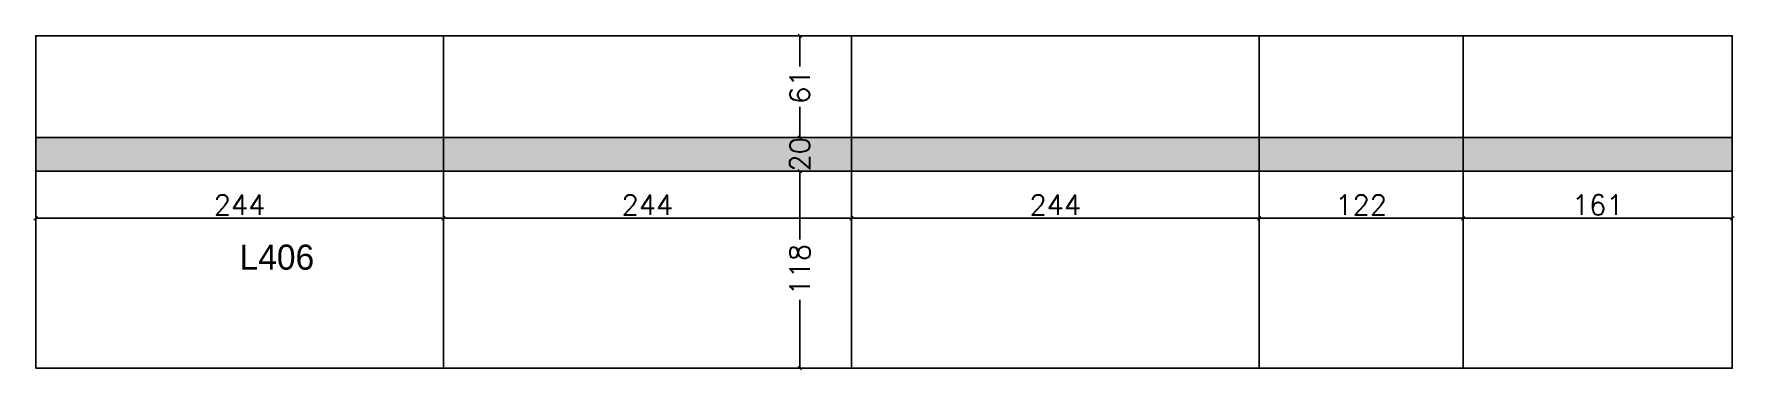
# Model space of a CAD drawing. Extents: x 3199 to 4216, y 2282 to 2483.
import ezdxf

# ---------------------------------------------------------------- set-up
doc = ezdxf.new("R2010")
doc.units = 0
for name, color, linetype in [('COTA', 241, 'Continuous'), ('Hachura', 251, 'Continuous'), ('NOMENCLATURA', 7, 'Continuous'), ('PAINEIS', 6, 'Continuous')]:
    doc.layers.add(name, color=color, linetype=linetype)
doc.styles.add('Romans', font='romans.shx', dxfattribs={"height": 12})
doc.dimstyles.new('cotas', dxfattribs={"dimtxt": 9, "dimasz": 2, "dimexe": 2, "dimexo": 2, "dimgap": 2, "dimtad": 1, "dimdec": 1, "dimzin": 12, "dimtxsty": 'Romans', "dimblk": 'OBLIQUE', "dimcen": 2.5, "dimclrd": 4, "dimclre": 4, "dimclrt": 240, "dimazin": 3, "dimtfac": 1, "dimtmove": 0, "dimatfit": 3})

# ---------------------------------------------------------------- blocks, each defined once
blk = doc.blocks.new('_OBLIQUE')
at = {"color": 0, "linetype": 'BYBLOCK'}
blk.add_line((-0.5, -0.5), (0.5, 0.5), dxfattribs=at)

msp = doc.modelspace()

# ---------------------------------------------------------------- hatches: boundary and pattern name
at = {"layer": 'Hachura'}
h = msp.add_hatch(color=8, dxfattribs=at)
h.dxf.hatch_style = 1
h.paths.add_polyline_path([(3199.79, 2421.12), (3199.79, 2401.12), (4214.83, 2401.12), (4214.83, 2421.12)])

# ---------------------------------------------------------------- linework, layer by layer
at = {"layer": 'PAINEIS'}
for p, q in [((3443.79, 2283.12), (3443.79, 2482.12)), ((3687.79, 2283.12), (3687.79, 2482.12)), ((3931.79, 2283.12), (3931.79, 2482.12)), ((4053.79, 2283.12), (4053.79, 2482.12))]:
    msp.add_line(p, q, dxfattribs=at)
at = {"layer": 'PAINEIS', "lineweight": 25}
for p, q in [((3199.79, 2421.12), (4214.83, 2421.12)), ((3199.79, 2401.12), (4214.83, 2401.12))]:
    msp.add_line(p, q, dxfattribs=at)
at = {"layer": 'PAINEIS'}
msp.add_lwpolyline([(3199.79, 2283.12), (4214.83, 2283.12), (4214.83, 2482.12), (3199.79, 2482.12)], close=True, dxfattribs=at)

# ---------------------------------------------------------------- texts
at = {"layer": 'NOMENCLATURA'}
msp.add_text('L406', height=15, dxfattribs=at).set_placement((3321.79, 2342.12))

# ---------------------------------------------------------------- dimensions: what is measured, and where the dimension line sits
at = {"layer": 'COTA'}
for base, p1, p2, location in [((3656.93, 2421.12), (3687.79, 2421.12), (3687.79, 2482.12), (3656.93, 2451.62)), ((3656.93, 2401.12), (3687.79, 2401.12), (3687.79, 2421.12), (3656.93, 2411.12)), ((3656.93, 2283.12), (3687.79, 2283.12), (3687.79, 2401.12), (3656.93, 2342.12))]:
    msp.add_linear_dim(base=base, p1=p1, p2=p2, angle=90, location=location, dimstyle='cotas', override={"dimtmove": 2}, dxfattribs=at).render()
for base, p1, p2 in [((3199.79, 2372.85), (3199.79, 2401.12), (3443.79, 2401.12)), ((3443.79, 2372.85), (3443.79, 2401.12), (3687.79, 2401.12)), ((3687.79, 2372.85), (3687.79, 2401.12), (3931.79, 2401.12)), ((3931.79, 2372.85), (3931.79, 2401.12), (4053.79, 2401.12)), ((4053.79, 2372.85), (4053.79, 2401.12), (4214.83, 2401.12))]:
    msp.add_linear_dim(base=base, p1=p1, p2=p2, dimstyle='cotas', dxfattribs=at).render()

doc.saveas('drawing.dxf')
